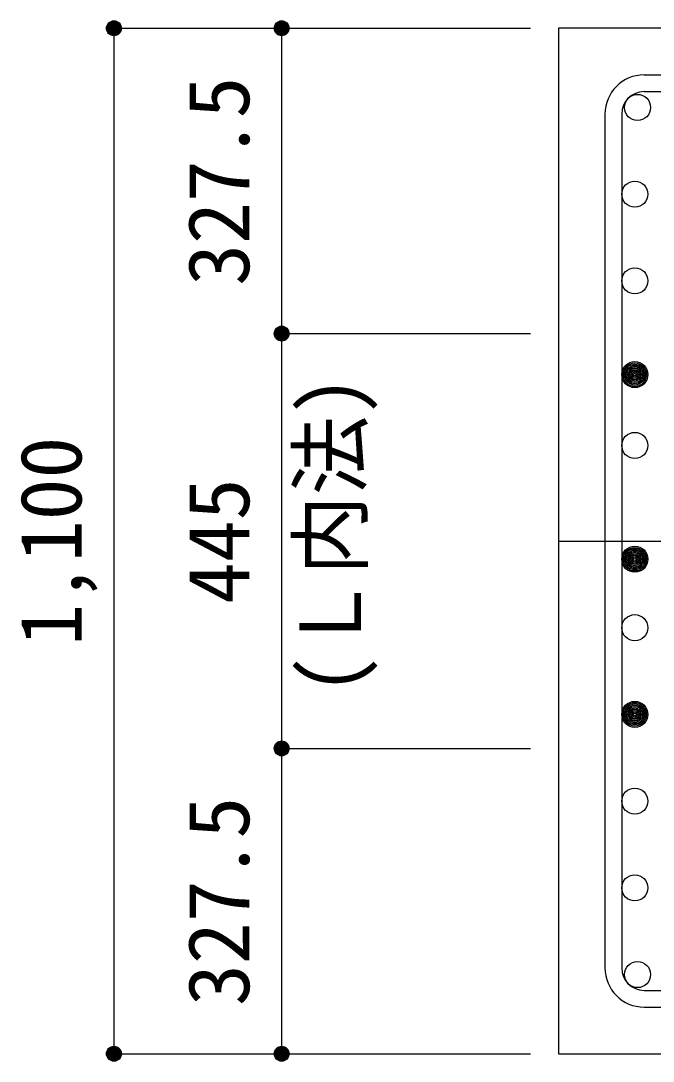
# Model space of a CAD drawing. Units: millimetres at full size, sheet at 1:30. Extents: x -5973 to 5954, y -4195 to 4201.
# Drawn here: x -575 to 104, y -2233 to -1117 of the extents above; entities that cross this region are included whole.
import ezdxf
from ezdxf.enums import TextEntityAlignment as Align

# ---------------------------------------------------------------- set-up
doc = ezdxf.new("R2010")
doc.units = ezdxf.units.MM
doc.header["$LTSCALE"] = 30
doc.header["$PDMODE"] = 32
doc.header["$PDSIZE"] = 15
doc.linetypes.add('CHAIN1', pattern=[8, 5, -1, 1, -1])
for name, color, linetype in [('0-1_躯体線', 2, 'Continuous'), ('0-3_立上り筋', 4, 'Continuous'), ('0-4_フープ筋', 7, 'Continuous'), ('0-7_文字', 4, 'Continuous'), ('0-D_寸法', 4, 'Continuous')]:
    doc.layers.add(name, color=color, linetype=linetype)
doc.styles.add('ＭＳ ゴシック', font='')
doc.styles.get('ＭＳ ゴシック').set_extended_font_data('MS Gothic')

msp = doc.modelspace()

# ---------------------------------------------------------------- linework, layer by layer
at = {"layer": '0-1_躯体線'}
for p, q in [((1502.44, -1124.89), (2.44, -1124.89)), ((2.44, -1124.89), (2.44, -2224.89)), ((2.44, -2224.89), (270.94, -2224.89))]:
    msp.add_line(p, q, dxfattribs=at)
at = {"layer": '0-3_立上り筋', "color": 3}
for centre in [(87.37, -1209.82), (84.44, -1302.84), (84.44, -1395.85), (84.44, -1496.39), (84.44, -1496.39), (84.44, -1572.39), (84.44, -1694.39), (84.44, -1694.39), (84.44, -1767.91), (84.44, -1860.92), (84.44, -1953.94), (84.44, -2046.95), (87.37, -2139.97)]:
    msp.add_circle(centre, 14, dxfattribs=at)
at = {"layer": '0-3_立上り筋'}
for centre, radius in [((84.44, -1496.39), 14), ((84.44, -1496.39), 12.6), ((84.44, -1496.39), 11.2), ((84.44, -1496.39), 9.8), ((84.44, -1496.39), 8.4), ((84.44, -1496.39), 7), ((84.44, -1496.39), 5.6), ((84.44, -1496.39), 4.2), ((84.44, -1496.39), 2.8), ((84.44, -1496.39), 1.4), ((84.44, -1694.39), 14), ((84.44, -1694.39), 12.6), ((84.44, -1694.39), 11.2), ((84.44, -1694.39), 9.8), ((84.44, -1694.39), 8.4), ((84.44, -1694.39), 7), ((84.44, -1694.39), 5.6), ((84.44, -1694.39), 4.2), ((84.44, -1694.39), 2.8), ((84.44, -1694.39), 1.4), ((84.44, -1860.92), 14), ((84.44, -1860.92), 12.6), ((84.44, -1860.92), 11.2), ((84.44, -1860.92), 9.8), ((84.44, -1860.92), 8.4), ((84.44, -1860.92), 7), ((84.44, -1860.92), 5.6), ((84.44, -1860.92), 4.2), ((84.44, -1860.92), 2.8), ((84.44, -1860.92), 1.4)]:
    msp.add_circle(centre, radius, dxfattribs=at)
at = {"layer": '0-4_フープ筋'}
for p, q in [((94.44, -1174.89), (1010.44, -1174.89)), ((94.44, -1192.89), (1010.44, -1192.89)), ((52.44, -1216.89), (52.44, -2132.89)), ((70.44, -1216.89), (70.44, -2132.89)), ((94.44, -2156.89), (1010.44, -2156.89)), ((94.44, -2174.89), (1010.44, -2174.89))]:
    msp.add_line(p, q, dxfattribs=at)
for centre, radius, start, end in [((94.44, -1216.89), 42, 90, 180), ((94.44, -1216.89), 24, 90, 180), ((94.44, -2132.89), 42, 180, 270), ((94.44, -2132.89), 24, 180, 270)]:
    msp.add_arc(centre, radius, start, end, dxfattribs=at)
at = {"layer": '0-D_寸法'}
for p, q in [((-474.6, -1124.89), (-474.6, -2224.89)), ((-474.6, -1124.89), (-294.6, -1124.89)), ((-474.6, -1124.89), (-294.6, -1124.89)), ((-474.6, -1124.89), (-474.6, -2224.89)), ((-294.6, -1124.89), (-294.6, -1452.39)), ((-294.6, -1124.89), (-27.56, -1124.89)), ((-294.6, -1452.39), (-27.56, -1452.39)), ((-294.6, -1452.39), (-294.6, -1897.39)), ((-294.6, -1897.39), (-27.56, -1897.39)), ((-294.6, -1897.39), (-294.6, -2224.89)), ((-474.6, -2224.89), (-294.6, -2224.89)), ((-294.6, -2224.89), (-27.56, -2224.89)), ((-294.6, -2224.89), (-27.56, -2224.89))]:
    msp.add_line(p, q, dxfattribs=at)
at = {"layer": '0-D_寸法', "linetype": 'CHAIN1'}
msp.add_line((2.44, -1674.89), (1102.44, -1674.89), dxfattribs=at)
at = {"layer": '0-D_寸法'}
for centre, radius in [((-474.6, -1124.89), 8), ((-474.6, -1124.89), 7.2), ((-474.6, -1124.89), 6.4), ((-474.6, -1124.89), 5.6), ((-474.6, -1124.89), 4.8), ((-474.6, -1124.89), 4), ((-474.6, -1124.89), 3.2), ((-474.6, -1124.89), 2.4), ((-474.6, -1124.89), 1.6), ((-474.6, -1124.89), 0.8), ((-294.6, -1124.89), 8), ((-294.6, -1124.89), 7.2), ((-294.6, -1124.89), 6.4), ((-294.6, -1124.89), 5.6), ((-294.6, -1124.89), 4.8), ((-294.6, -1124.89), 4), ((-294.6, -1124.89), 3.2), ((-294.6, -1124.89), 2.4), ((-294.6, -1124.89), 1.6), ((-294.6, -1124.89), 0.8), ((-294.6, -1452.39), 8), ((-294.6, -1452.39), 7.2), ((-294.6, -1452.39), 6.4), ((-294.6, -1452.39), 5.6), ((-294.6, -1452.39), 4.8), ((-294.6, -1452.39), 4), ((-294.6, -1452.39), 3.2), ((-294.6, -1452.39), 2.4), ((-294.6, -1452.39), 1.6), ((-294.6, -1452.39), 0.8), ((-294.6, -1897.39), 8), ((-294.6, -1897.39), 7.2), ((-294.6, -1897.39), 6.4), ((-294.6, -1897.39), 5.6), ((-294.6, -1897.39), 4.8), ((-294.6, -1897.39), 4), ((-294.6, -1897.39), 3.2), ((-294.6, -1897.39), 2.4), ((-294.6, -1897.39), 1.6), ((-294.6, -1897.39), 0.8), ((-474.6, -2224.89), 8), ((-474.6, -2224.89), 7.2), ((-474.6, -2224.89), 6.4), ((-474.6, -2224.89), 5.6), ((-474.6, -2224.89), 4.8), ((-294.6, -2224.89), 8), ((-294.6, -2224.89), 7.2), ((-294.6, -2224.89), 6.4), ((-294.6, -2224.89), 5.6), ((-294.6, -2224.89), 4.8), ((-474.6, -2224.89), 4), ((-474.6, -2224.89), 3.2), ((-474.6, -2224.89), 2.4), ((-474.6, -2224.89), 1.6), ((-474.6, -2224.89), 0.8), ((-294.6, -2224.89), 4), ((-294.6, -2224.89), 3.2), ((-294.6, -2224.89), 2.4), ((-294.6, -2224.89), 1.6), ((-294.6, -2224.89), 0.8)]:
    msp.add_circle(centre, radius, dxfattribs=at)
at = {"layer": '0-D_寸法', "color": 7}
for p in [(-474.6, -1124.89), (-294.6, -1124.89), (-294.6, -1452.39), (-294.6, -1897.39), (-474.6, -2224.89), (-294.6, -2224.89)]:
    msp.add_point(p, dxfattribs=at)

# ---------------------------------------------------------------- texts
at = {"layer": '0-7_文字', "style": 'ＭＳ ゴシック', "width": 0.95}
msp.add_text('(Ｌ内法)', height=65.98, rotation=90, dxfattribs=at).set_placement((-189.55, -1839.49), align=Align.BOTTOM_LEFT)
at = {"layer": '0-D_寸法', "style": 'ＭＳ ゴシック'}
for s, p in [('327.5', (-309.6, -1401.14)), ('1,100', (-489.6, -1787.39)), ('445', (-309.6, -1742.39)), ('327.5', (-309.6, -2173.64))]:
    msp.add_text(s, height=65.98, rotation=90, dxfattribs=at).set_placement(p, align=Align.BOTTOM_LEFT)

doc.saveas('drawing.dxf')
